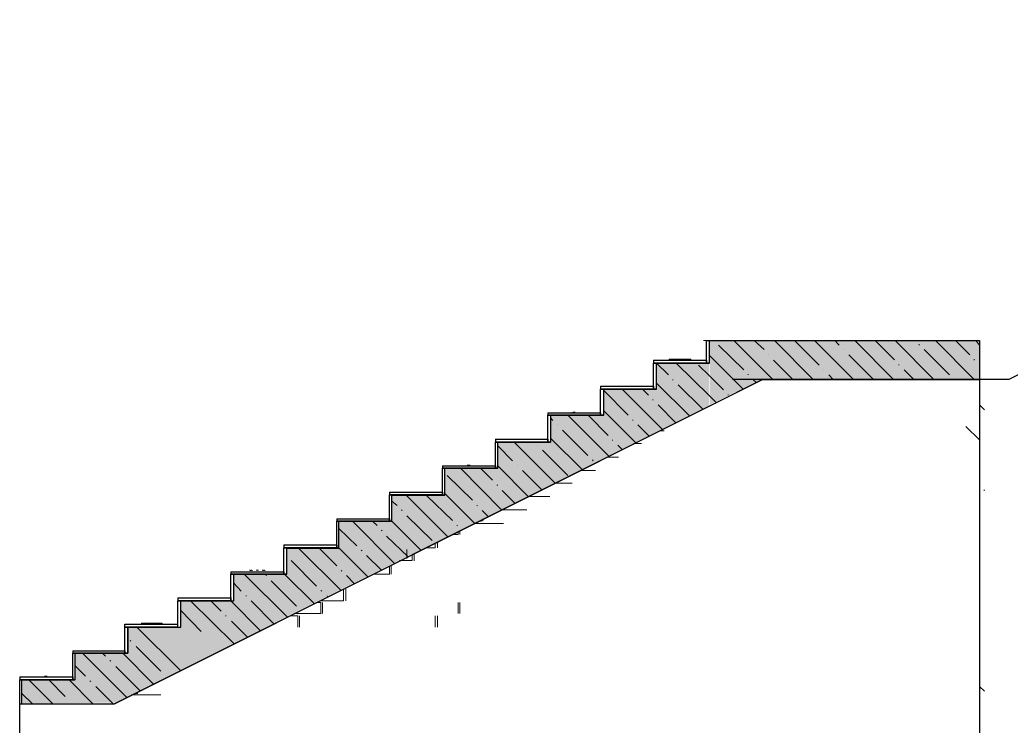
# Model space of a CAD drawing. Header units: millimetres. Extents: x -401725 to 250493, y 305116 to 802890.
# Drawn here: x -375100.369 to -375098.153, y 508949.787 to 508951.366 of the extents above; entities that cross this region are included whole.
import ezdxf

# ---------------------------------------------------------------- set-up
doc = ezdxf.new("R2010")
doc.units = ezdxf.units.MM
doc.layers.add('PDF _Геометрия', color=7, linetype='Continuous', true_color=0x1d1d1d)
doc.layers.add('PDF _Сплошная заливка', color=7, linetype='Continuous', true_color=0xffffff)

msp = doc.modelspace()

# ---------------------------------------------------------------- hatches: boundary and pattern name
at = {"layer": 'PDF _Сплошная заливка', "transparency": 33554559}
for points in [[(-375098.8261, 508950.505), (-375098.8261, 508950.6491), (-375098.224, 508950.6491), (-375098.224, 508950.5633), (-375098.7111, 508950.5633), (-375098.8245, 508950.5067)], [(-375098.9445, 508950.5417), (-375098.9445, 508950.599), (-375098.8274, 508950.599), (-375098.8274, 508950.5033), (-375098.8295, 508950.5033), (-375100.1561, 508949.84), (-375100.3627, 508949.8384), (-375100.3627, 508949.8917), (-375100.2444, 508949.8917), (-375100.2444, 508949.9517), (-375100.1261, 508949.9517), (-375100.1261, 508950.01), (-375100.0078, 508950.01), (-375100.0078, 508950.0684), (-375099.8894, 508950.0684), (-375099.8894, 508950.1283), (-375099.7711, 508950.1283), (-375099.7711, 508950.1867), (-375099.6544, 508950.1867), (-375099.6544, 508950.2467), (-375099.5361, 508950.2467), (-375099.5361, 508950.305), (-375099.4178, 508950.305), (-375099.4178, 508950.365), (-375099.2995, 508950.365), (-375099.2995, 508950.4233), (-375099.1811, 508950.4233), (-375099.1811, 508950.4833), (-375099.0628, 508950.4833), (-375099.0628, 508950.5417)]]:
    msp.add_hatch(color=256, dxfattribs=at).paths.add_polyline_path(points)

# ---------------------------------------------------------------- linework, layer by layer
at = {"color": 7, "lineweight": 30}
for points in [[(-375095.5871, 508951.3657), (-375096.6104, 508951.3659), (-375096.6104, 508951.3374), (-375098.1585, 508950.5625), (-375098.7756, 508950.5623)], [(-375100.369, 508949.6922), (-375100.369, 508949.8373), (-375100.1574, 508949.8373), (-375098.7091, 508950.5622), (-375098.2241, 508950.5622), (-375098.2241, 508949.369)]]:
    msp.add_lwpolyline(points, dxfattribs=at)
at = {"layer": 'PDF _Геометрия', "color": 7, "lineweight": 9}
for points in [[(-375098.8406, 508950.6491), (-375098.8339, 508950.6491)], [(-375098.2239, 508949.7875), (-375098.2239, 508950.5625)], [(-375099.3624, 508950.3707), (-375099.3689, 508950.3707)], [(-375099.8555, 508950.1358), (-375099.8539, 508950.1358)], [(-375099.8539, 508950.1358), (-375099.8555, 508950.1358)], [(-375099.8224, 508950.1357), (-375099.8207, 508950.1357)], [(-375099.8207, 508950.1357), (-375099.8224, 508950.1357)], [(-375100.3075, 508949.8989), (-375100.3141, 508949.8989)]]:
    msp.add_lwpolyline(points, close=True, dxfattribs=at)
at = {"layer": 'PDF _Геометрия', "color": 7, "lineweight": 30}
for points in [[(-375098.224, 508950.6489), (-375098.8341, 508950.6489)], [(-375098.834, 508950.599), (-375098.834, 508950.6489)], [(-375098.8272, 508950.599), (-375098.8272, 508950.6491), (-375098.224, 508950.6491)], [(-375098.8272, 508950.599), (-375098.8272, 508950.6491)], [(-375098.2239, 508950.6491), (-375098.2239, 508950.5625)], [(-375098.9522, 508950.6057), (-375098.9522, 508950.599), (-375098.9456, 508950.599)], [(-375098.9522, 508950.6057), (-375098.8339, 508950.6057)], [(-375098.9522, 508950.5408), (-375098.9522, 508950.599)], [(-375098.8339, 508950.599), (-375098.9522, 508950.599)], [(-375098.9457, 508950.5406), (-375098.9457, 508950.599)], [(-375098.9457, 508950.5406), (-375098.9457, 508950.599), (-375098.8274, 508950.599)], [(-375098.834, 508950.6056), (-375098.834, 508950.599)], [(-375098.8274, 508950.599), (-375098.834, 508950.599)], [(-375099.0707, 508950.5474), (-375099.0707, 508950.5407), (-375099.064, 508950.5407)], [(-375099.0707, 508950.5474), (-375098.9524, 508950.5474)], [(-375098.9522, 508950.5475), (-375098.9522, 508950.5408)], [(-375098.7089, 508950.5623), (-375098.8273, 508950.5025)], [(-375098.2241, 508950.5622), (-375098.7091, 508950.5622)], [(-375099.0707, 508950.4823), (-375099.0707, 508950.5407)], [(-375098.9524, 508950.5407), (-375099.0707, 508950.5407)], [(-375099.0639, 508950.4824), (-375099.0639, 508950.5409)], [(-375099.0639, 508950.4824), (-375099.0639, 508950.5409), (-375098.9456, 508950.5409)], [(-375098.9456, 508950.5408), (-375098.9522, 508950.5408)], [(-375098.8273, 508950.5024), (-375100.1574, 508949.8373)], [(-375099.1888, 508950.4876), (-375099.1888, 508950.4824), (-375099.1821, 508950.4824)], [(-375099.1888, 508950.4876), (-375099.0706, 508950.4876)], [(-375099.1888, 508950.4225), (-375099.1888, 508950.4824)], [(-375099.0706, 508950.4824), (-375099.1888, 508950.4824)], [(-375099.1823, 508950.4224), (-375099.1823, 508950.4823)], [(-375099.1823, 508950.4224), (-375099.1823, 508950.4823), (-375099.0639, 508950.4823)], [(-375099.0707, 508950.4874), (-375099.0707, 508950.4823)], [(-375099.064, 508950.4823), (-375099.0707, 508950.4823)], [(-375099.3057, 508950.4289), (-375099.3057, 508950.4224), (-375099.3007, 508950.4224)], [(-375099.3057, 508950.4289), (-375099.189, 508950.4289)], [(-375099.3057, 508950.364), (-375099.3057, 508950.4224)], [(-375099.189, 508950.4224), (-375099.3056, 508950.4224)], [(-375099.3008, 508950.3639), (-375099.3008, 508950.4223)], [(-375099.3008, 508950.3639), (-375099.3008, 508950.4223), (-375099.1824, 508950.4223)], [(-375099.1888, 508950.4292), (-375099.1888, 508950.4225)], [(-375099.1821, 508950.4225), (-375099.1888, 508950.4225)], [(-375099.4241, 508950.3689), (-375099.4241, 508950.364), (-375099.4191, 508950.364)], [(-375099.4241, 508950.3689), (-375099.3058, 508950.3689)], [(-375099.3057, 508950.369), (-375099.3057, 508950.364)], [(-375099.4241, 508950.3039), (-375099.4241, 508950.364)], [(-375099.3058, 508950.364), (-375099.4241, 508950.364)], [(-375099.4189, 508950.304), (-375099.4189, 508950.3641)], [(-375099.4189, 508950.304), (-375099.4189, 508950.3641), (-375099.3006, 508950.3641)], [(-375099.3007, 508950.364), (-375099.3057, 508950.364)], [(-375099.5423, 508950.3107), (-375099.5423, 508950.3041), (-375099.5373, 508950.3041)], [(-375099.5423, 508950.3107), (-375099.424, 508950.3107)], [(-375099.5423, 508950.2458), (-375099.5423, 508950.3041)], [(-375099.424, 508950.3041), (-375099.5423, 508950.3041)], [(-375099.5374, 508950.2457), (-375099.5374, 508950.304)], [(-375099.5374, 508950.2457), (-375099.5374, 508950.304), (-375099.4191, 508950.304)], [(-375099.4241, 508950.3107), (-375099.4241, 508950.3039)], [(-375099.4191, 508950.3039), (-375099.4241, 508950.3039)], [(-375099.6607, 508950.2506), (-375099.6607, 508950.2456), (-375099.6557, 508950.2456)], [(-375099.6607, 508950.2506), (-375099.5423, 508950.2506)], [(-375099.6607, 508950.1856), (-375099.6607, 508950.2456)], [(-375099.5423, 508950.2456), (-375099.6607, 508950.2456)], [(-375099.6556, 508950.1857), (-375099.6556, 508950.2457)], [(-375099.6556, 508950.1857), (-375099.6556, 508950.2457), (-375099.5372, 508950.2457)], [(-375099.5423, 508950.2508), (-375099.5423, 508950.2458)], [(-375099.5373, 508950.2458), (-375099.5423, 508950.2458)], [(-375099.7789, 508950.1925), (-375099.7789, 508950.1858), (-375099.7722, 508950.1858)], [(-375099.7789, 508950.1925), (-375099.6606, 508950.1925)], [(-375099.6607, 508950.1922), (-375099.6607, 508950.1856)], [(-375099.7789, 508950.1274), (-375099.7789, 508950.1858)], [(-375099.6606, 508950.1858), (-375099.7789, 508950.1858)], [(-375099.7724, 508950.1273), (-375099.7724, 508950.1856)], [(-375099.7724, 508950.1273), (-375099.7724, 508950.1856), (-375099.6557, 508950.1856)], [(-375099.6557, 508950.1856), (-375099.6607, 508950.1856)], [(-375099.8973, 508950.1323), (-375099.8973, 508950.1274), (-375099.8906, 508950.1274)], [(-375099.8973, 508950.1323), (-375099.7791, 508950.1323)], [(-375099.8973, 508950.0672), (-375099.8973, 508950.1274)], [(-375099.7791, 508950.1274), (-375099.8973, 508950.1274)], [(-375099.8906, 508950.0674), (-375099.8906, 508950.1275)], [(-375099.8906, 508950.0674), (-375099.8906, 508950.1275), (-375099.7723, 508950.1275)], [(-375099.7789, 508950.1324), (-375099.7789, 508950.1274)], [(-375099.7722, 508950.1274), (-375099.7789, 508950.1274)], [(-375100.0155, 508950.0742), (-375100.0155, 508950.0675), (-375100.0088, 508950.0675)], [(-375100.0155, 508950.0742), (-375099.8971, 508950.0742)], [(-375100.0155, 508950.0091), (-375100.0155, 508950.0675)], [(-375099.8971, 508950.0675), (-375100.0155, 508950.0675)], [(-375100.009, 508950.009), (-375100.009, 508950.0673)], [(-375100.009, 508950.009), (-375100.009, 508950.0673), (-375099.8906, 508950.0673)], [(-375099.8973, 508950.074), (-375099.8973, 508950.0672)], [(-375099.8906, 508950.0672), (-375099.8973, 508950.0672)], [(-375100.134, 508950.0157), (-375100.0157, 508950.0157)], [(-375100.134, 508950.0091), (-375100.134, 508950.0157)], [(-375100.134, 508949.9507), (-375100.134, 508950.0091), (-375100.1272, 508950.0091)], [(-375100.0157, 508950.0091), (-375100.134, 508950.0091)], [(-375100.1272, 508950.0091), (-375100.1272, 508949.9507), (-375100.1272, 508950.0091), (-375100.0089, 508950.0091)], [(-375100.2505, 508949.9559), (-375100.2505, 508949.9507), (-375100.2456, 508949.9507)], [(-375100.2505, 508949.9559), (-375100.1338, 508949.9559)], [(-375100.2505, 508949.8908), (-375100.2505, 508949.9507)], [(-375100.1338, 508949.9507), (-375100.2505, 508949.9507)], [(-375100.2456, 508949.8907), (-375100.2456, 508949.9507)], [(-375100.2456, 508949.8908), (-375100.2456, 508949.9507), (-375100.1272, 508949.9507)], [(-375100.134, 508949.9558), (-375100.134, 508949.9507)], [(-375100.1272, 508949.9507), (-375100.134, 508949.9507)], [(-375100.369, 508949.8974), (-375100.369, 508949.8907), (-375100.364, 508949.8907)], [(-375100.369, 508949.8974), (-375100.2506, 508949.8974)], [(-375100.369, 508949.8374), (-375100.369, 508949.8907)], [(-375100.2506, 508949.8907), (-375100.369, 508949.8907)], [(-375100.3641, 508949.8373), (-375100.3641, 508949.8907), (-375100.2458, 508949.8907)], [(-375100.3641, 508949.8373), (-375100.3641, 508949.8907)], [(-375100.2505, 508949.8974), (-375100.2505, 508949.8908)], [(-375100.2456, 508949.8908), (-375100.2505, 508949.8908)]]:
    msp.add_lwpolyline(points, dxfattribs=at)
at = {"layer": 'PDF _Геометрия', "lineweight": 9}
for points in [[(-375098.7507, 508950.5839), (-375098.8074, 508950.639)], [(-375098.6858, 508950.5623), (-375098.7724, 508950.6489)], [(-375098.7055, 508950.6291), (-375098.7273, 508950.6491)], [(-375098.5955, 508950.5625), (-375098.6822, 508950.6491)], [(-375098.5824, 508950.594), (-375098.6374, 508950.649)], [(-375098.5055, 508950.5623), (-375098.5923, 508950.6491)], [(-375098.5374, 508950.639), (-375098.5474, 508950.649)], [(-375098.4157, 508950.5623), (-375098.5023, 508950.649)], [(-375098.4138, 508950.6058), (-375098.4572, 508950.649)], [(-375098.3257, 508950.5623), (-375098.4124, 508950.649)], [(-375098.3589, 508950.639), (-375098.3589, 508950.6408)], [(-375098.2356, 508950.5624), (-375098.3222, 508950.649)], [(-375098.2457, 508950.6173), (-375098.2774, 508950.649)], [(-375098.2239, 508950.6391), (-375098.2323, 508950.649)], [(-375098.7522, 508950.5407), (-375098.8273, 508950.6158)], [(-375098.6958, 508950.6173), (-375098.6958, 508950.6173)], [(-375098.5273, 508950.629), (-375098.5273, 508950.629)], [(-375098.4606, 508950.5623), (-375098.5156, 508950.6174)], [(-375098.2906, 508950.5725), (-375098.3472, 508950.6292)], [(-375098.919, 508950.5723), (-375098.9457, 508950.599)], [(-375098.8271, 508950.5257), (-375098.9022, 508950.599)], [(-375098.8273, 508950.5707), (-375098.8522, 508950.5941)], [(-375098.6408, 508950.5623), (-375098.6841, 508950.6057)], [(-375098.404, 508950.594), (-375098.404, 508950.5957)], [(-375098.2356, 508950.6057), (-375098.2356, 508950.6074)], [(-375098.2239, 508950.5941), (-375098.2239, 508950.5941)], [(-375098.7957, 508950.5391), (-375098.8272, 508950.5707)], [(-375098.7406, 508950.5725), (-375098.7406, 508950.574)], [(-375098.5724, 508950.584), (-375098.5724, 508950.584)], [(-375098.5507, 508950.5623), (-375098.5607, 508950.5723)], [(-375098.3707, 508950.5624), (-375098.3923, 508950.5841)], [(-375098.8724, 508950.4807), (-375098.9457, 508950.5539)], [(-375098.909, 508950.5607), (-375098.909, 508950.5623)], [(-375098.8424, 508950.4957), (-375098.8973, 508950.5506)], [(-375098.7223, 508950.5558), (-375098.7289, 508950.5608)], [(-375099.009, 508950.4824), (-375099.0639, 508950.5375)], [(-375098.9323, 508950.4507), (-375099.0223, 508950.5407)], [(-375098.9639, 508950.5275), (-375098.9772, 508950.5408)], [(-375098.8122, 508950.5107), (-375098.8272, 508950.5257)], [(-375098.7857, 508950.5274), (-375098.7857, 508950.5289)], [(-375098.9538, 508950.5158), (-375098.9538, 508950.5176)], [(-375098.9025, 508950.4657), (-375098.9424, 508950.5056)], [(-375098.2123, 508950.4942), (-375098.2239, 508950.5058)], [(-375099.0524, 508950.3907), (-375099.144, 508950.4823)], [(-375099.054, 508950.4374), (-375099.0989, 508950.4823)], [(-375098.9922, 508950.4208), (-375099.0639, 508950.4925)], [(-375099.1774, 508950.4707), (-375099.1823, 508950.4756)], [(-375099.1674, 508950.4607), (-375099.1674, 508950.4607)], [(-375098.9989, 508950.4707), (-375098.9989, 508950.4724)], [(-375098.9623, 508950.4358), (-375098.9873, 508950.4607)], [(-375099.099, 508950.3923), (-375099.1557, 508950.449)], [(-375099.2674, 508950.3806), (-375099.3008, 508950.414)], [(-375099.1725, 508950.3306), (-375099.2641, 508950.4222)], [(-375099.2122, 508950.4158), (-375099.2122, 508950.4158)], [(-375099.1123, 508950.3607), (-375099.1823, 508950.4307)], [(-375099.044, 508950.4257), (-375099.044, 508950.4273)], [(-375099.0223, 508950.4057), (-375099.0324, 508950.4157)], [(-375099.1439, 508950.3474), (-375099.2005, 508950.4042)], [(-375099.2324, 508950.3006), (-375099.3008, 508950.3689)], [(-375099.2573, 508950.3707), (-375099.2573, 508950.3707)], [(-375099.0873, 508950.3807), (-375099.0889, 508950.3825)], [(-375099.3574, 508950.2922), (-375099.4141, 508950.3473)], [(-375099.2922, 508950.2708), (-375099.3839, 508950.3641)], [(-375099.3124, 508950.3373), (-375099.3391, 508950.364)], [(-375099.2022, 508950.3157), (-375099.2456, 508950.3591)], [(-375099.3008, 508950.3257), (-375099.3024, 508950.3257)], [(-375099.4123, 508950.2107), (-375099.5056, 508950.304)], [(-375099.4021, 508950.2474), (-375099.4589, 508950.3024)], [(-375099.3523, 508950.2408), (-375099.4189, 508950.3074)], [(-375099.2623, 508950.2857), (-375099.2907, 508950.314)], [(-375098.2124, 508950.3139), (-375098.2141, 508950.3156)], [(-375099.5258, 508950.2806), (-375099.5374, 508950.2906)], [(-375099.3456, 508950.2808), (-375099.3472, 508950.2808)], [(-375099.514, 508950.2691), (-375099.5156, 508950.2707)], [(-375099.4473, 508950.2024), (-375099.504, 508950.2574)], [(-375099.3222, 508950.2558), (-375099.3355, 508950.2692)], [(-375099.5307, 508950.1506), (-375099.6257, 508950.2456)], [(-375099.5705, 508950.2358), (-375099.5806, 508950.2458)], [(-375099.4724, 508950.1806), (-375099.5374, 508950.2457)], [(-375099.3907, 508950.2357), (-375099.3923, 508950.2357)], [(-375099.6155, 508950.1907), (-375099.6556, 508950.2292)], [(-375099.5591, 508950.224), (-375099.5607, 508950.2256)], [(-375099.5007, 508950.1656), (-375099.5491, 508950.2123)], [(-375099.7724, 508950.169), (-375099.7724, 508950.169)], [(-375099.6508, 508950.0906), (-375099.7458, 508950.1855)], [(-375099.6607, 508950.1456), (-375099.7007, 508950.1857)], [(-375099.5905, 508950.1208), (-375099.6556, 508950.1857)], [(-375099.604, 508950.179), (-375099.6056, 508950.1808)], [(-375099.5605, 508950.1358), (-375099.5939, 508950.1691)], [(-375099.7057, 508950.1007), (-375099.7623, 508950.1574)], [(-375099.7706, 508950.0308), (-375099.8672, 508950.1274)], [(-375099.8175, 508950.1239), (-375099.8191, 508950.1239)], [(-375099.7105, 508950.0607), (-375099.7773, 508950.1274)], [(-375099.6491, 508950.134), (-375099.6507, 508950.1356)], [(-375099.6207, 508950.1058), (-375099.639, 508950.1241)], [(-375099.8739, 508950.0891), (-375099.8906, 508950.1074)], [(-375099.7507, 508950.0556), (-375099.8074, 508950.1123)], [(-375099.8623, 508950.079), (-375099.8639, 508950.079)], [(-375099.6941, 508950.089), (-375099.6958, 508950.0906)], [(-375099.6806, 508950.0757), (-375099.6822, 508950.0791)], [(-375099.8906, 508949.9724), (-375099.9873, 508950.0674)], [(-375099.9188, 508950.0442), (-375099.9422, 508950.0674)], [(-375099.8307, 508950.0006), (-375099.8973, 508950.0673)], [(-375099.8005, 508950.0157), (-375099.8522, 508950.0674)], [(-375099.9639, 508949.999), (-375100.009, 508950.0457)], [(-375099.9074, 508950.034), (-375099.909, 508950.034)], [(-375099.8608, 508949.9873), (-375099.8957, 508950.0222)], [(-375100.0107, 508949.9124), (-375100.1073, 508950.0091)], [(-375100.1206, 508949.9774), (-375100.1223, 508949.979)], [(-375100.1307, 508949.8522), (-375100.2291, 508949.9506)], [(-375100.1774, 508949.9441), (-375100.184, 508949.9507)], [(-375100.0706, 508949.8824), (-375100.1388, 508949.9507)], [(-375100.0541, 508949.9107), (-375100.109, 508949.9658)], [(-375100.2223, 508949.899), (-375100.2456, 508949.9225)], [(-375100.1657, 508949.9324), (-375100.1674, 508949.934)], [(-375100.1007, 508949.8672), (-375100.1541, 508949.9206)], [(-375100.2955, 508949.8375), (-375100.3489, 508949.8909)], [(-375100.2673, 508949.854), (-375100.304, 508949.8907)], [(-375100.2056, 508949.8374), (-375100.2589, 508949.8907)], [(-375100.2106, 508949.8874), (-375100.2122, 508949.889)], [(-375100.3407, 508949.8373), (-375100.3641, 508949.8607)], [(-375100.1606, 508949.8375), (-375100.1989, 508949.8758)], [(-375098.2123, 508949.8657), (-375098.2239, 508949.8758)]]:
    msp.add_lwpolyline(points, dxfattribs=at)
at = {"layer": 'PDF _Геометрия', "color": 7, "lineweight": 9}
for points in [[(-375098.8688, 508950.6075), (-375098.9172, 508950.6075), (-375098.9172, 508950.6058)], [(-375098.8691, 508950.6055), (-375098.8691, 508950.6073)], [(-375098.2239, 508950.5625), (-375098.2239, 508950.4275), (-375098.2239, 508950.3807)], [(-375099.1323, 508950.4889), (-375099.1274, 508950.4889)], [(-375099.504, 508950.1624), (-375099.504, 508950.1824)], [(-375099.8555, 508950.1358), (-375099.8555, 508950.1358)], [(-375099.8555, 508950.1358), (-375099.8555, 508950.1358)], [(-375099.8555, 508950.1358), (-375099.8555, 508950.1358)], [(-375099.8555, 508950.1358), (-375099.8555, 508950.1358)], [(-375099.8555, 508950.1358), (-375099.8555, 508950.1358)], [(-375099.8555, 508950.1358), (-375099.8555, 508950.1358)], [(-375099.8555, 508950.1358), (-375099.8555, 508950.1358)], [(-375099.8555, 508950.1358), (-375099.8555, 508950.1358)], [(-375099.8555, 508950.1358), (-375099.8555, 508950.1358)], [(-375099.8539, 508950.1357), (-375099.8539, 508950.1357)], [(-375099.8539, 508950.1357), (-375099.8522, 508950.1357)], [(-375099.8522, 508950.1357), (-375099.8539, 508950.1357)], [(-375099.8539, 508950.1357), (-375099.8539, 508950.1357)], [(-375099.8522, 508950.1358), (-375099.8522, 508950.1358)], [(-375099.8522, 508950.1358), (-375099.8506, 508950.1358)], [(-375099.8506, 508950.1358), (-375099.8522, 508950.1358)], [(-375099.8522, 508950.1358), (-375099.8522, 508950.1358)], [(-375099.8506, 508950.1357), (-375099.8506, 508950.1357)], [(-375099.8506, 508950.1357), (-375099.849, 508950.1357)], [(-375099.849, 508950.1357), (-375099.8506, 508950.1357)], [(-375099.8506, 508950.1357), (-375099.8506, 508950.1357)], [(-375099.849, 508950.1358), (-375099.849, 508950.1358)], [(-375099.849, 508950.1358), (-375099.849, 508950.1358)], [(-375099.849, 508950.1358), (-375099.849, 508950.1358)], [(-375099.849, 508950.1358), (-375099.849, 508950.1358)], [(-375099.849, 508950.1358), (-375099.849, 508950.1358)], [(-375099.849, 508950.1358), (-375099.849, 508950.1358)], [(-375099.849, 508950.1358), (-375099.849, 508950.1358)], [(-375099.849, 508950.1358), (-375099.849, 508950.1358)], [(-375099.849, 508950.1358), (-375099.849, 508950.1358)], [(-375099.849, 508950.1358), (-375099.849, 508950.1358)], [(-375099.849, 508950.1358), (-375099.849, 508950.1358)], [(-375099.849, 508950.1358), (-375099.849, 508950.1358)], [(-375099.849, 508950.1358), (-375099.849, 508950.1358)], [(-375099.8406, 508950.1358), (-375099.8355, 508950.1358)], [(-375099.8273, 508950.1358), (-375099.8273, 508950.1358)], [(-375099.8273, 508950.1358), (-375099.8273, 508950.1358)], [(-375099.8273, 508950.1358), (-375099.8273, 508950.1358)], [(-375099.8273, 508950.1358), (-375099.8273, 508950.1358)], [(-375099.8273, 508950.1358), (-375099.8273, 508950.1358)], [(-375099.8273, 508950.1358), (-375099.8273, 508950.1358)], [(-375099.8273, 508950.1358), (-375099.8273, 508950.1358)], [(-375099.8273, 508950.1358), (-375099.8256, 508950.1358)], [(-375099.8256, 508950.1358), (-375099.8273, 508950.1358)], [(-375099.8273, 508950.1358), (-375099.8273, 508950.1358)], [(-375099.8273, 508950.1358), (-375099.8273, 508950.1358)], [(-375099.8273, 508950.1358), (-375099.8273, 508950.1358)], [(-375099.8273, 508950.1358), (-375099.8273, 508950.1358)], [(-375099.8273, 508950.1358), (-375099.8273, 508950.1358)], [(-375099.8273, 508950.1358), (-375099.8273, 508950.1358)], [(-375099.8256, 508950.1357), (-375099.8256, 508950.1357)], [(-375099.8256, 508950.1357), (-375099.824, 508950.1357)], [(-375099.824, 508950.1357), (-375099.8256, 508950.1357)], [(-375099.8256, 508950.1357), (-375099.8256, 508950.1357)], [(-375099.824, 508950.1358), (-375099.824, 508950.1358)], [(-375099.824, 508950.1358), (-375099.8224, 508950.1358)], [(-375099.8224, 508950.1358), (-375099.824, 508950.1358)], [(-375099.824, 508950.1358), (-375099.824, 508950.1358)], [(-375099.8224, 508950.1357), (-375099.8224, 508950.1357)], [(-375099.8224, 508950.1357), (-375099.8224, 508950.1357)], [(-375099.8207, 508950.1355), (-375099.8207, 508950.1355)], [(-375099.8207, 508950.1355), (-375099.8207, 508950.1355)], [(-375099.8207, 508950.1355), (-375099.8207, 508950.1355)], [(-375099.8207, 508950.1355), (-375099.8207, 508950.1355)], [(-375099.8207, 508950.1355), (-375099.8207, 508950.1355)], [(-375099.8207, 508950.1355), (-375099.8207, 508950.1355)], [(-375099.8207, 508950.1355), (-375099.8207, 508950.1355)], [(-375099.8207, 508950.1355), (-375099.8207, 508950.1355)], [(-375099.8207, 508950.1355), (-375099.8207, 508950.1355)], [(-375100.0506, 508950.0174), (-375100.0973, 508950.0174), (-375100.0973, 508950.0158)], [(-375100.0506, 508950.0158), (-375100.0506, 508950.0174)]]:
    msp.add_lwpolyline(points, dxfattribs=at)
at = {"layer": 'PDF _Геометрия', "color": 253, "lineweight": 9, "true_color": 0xaeadac}
for points in [[(-375099.134, 508950.4874), (-375099.134, 508950.489)], [(-375099.1291, 508950.4872), (-375099.1291, 508950.489)], [(-375098.8771, 508950.4774), (-375098.8789, 508950.4774)], [(-375098.9289, 508950.4474), (-375098.9373, 508950.4474)], [(-375098.979, 508950.419), (-375098.9973, 508950.419)], [(-375099.0307, 508950.3889), (-375099.0557, 508950.3889)], [(-375099.0821, 508950.3591), (-375099.1139, 508950.3591)], [(-375099.134, 508950.3308), (-375099.1739, 508950.3308)], [(-375099.184, 508950.3007), (-375099.2323, 508950.3007)], [(-375099.2357, 508950.2706), (-375099.2923, 508950.2706)], [(-375099.2875, 508950.2406), (-375099.3507, 508950.2406)], [(-375099.3374, 508950.2458), (-375099.3423, 508950.2458)], [(-375099.3372, 508950.2458), (-375099.3372, 508950.2475)], [(-375099.3339, 508950.2458), (-375099.3339, 508950.2508)], [(-375099.389, 508950.2157), (-375099.4024, 508950.2157)], [(-375099.3891, 508950.2156), (-375099.3891, 508950.2222)], [(-375099.3855, 508950.2159), (-375099.3855, 508950.2241)], [(-375099.4407, 508950.1858), (-375099.4407, 508950.1973)], [(-375099.4355, 508950.1857), (-375099.4355, 508950.1991)], [(-375099.4923, 508950.1574), (-375099.4923, 508950.1708)], [(-375099.4874, 508950.1573), (-375099.4874, 508950.1723)], [(-375099.4405, 508950.1858), (-375099.4605, 508950.1858)], [(-375099.5423, 508950.1273), (-375099.5423, 508950.1457)], [(-375099.539, 508950.1273), (-375099.539, 508950.1474)], [(-375099.4923, 508950.1574), (-375099.5205, 508950.1574)], [(-375099.8973, 508950.0973), (-375099.8973, 508950.1239)], [(-375099.5422, 508950.1275), (-375099.5789, 508950.1275)], [(-375099.6455, 508950.0941), (-375099.6455, 508950.0941)], [(-375099.6455, 508950.0675), (-375099.6455, 508950.0941)], [(-375099.6406, 508950.0674), (-375099.6406, 508950.094)], [(-375099.6955, 508950.064), (-375099.7055, 508950.064)], [(-375099.6458, 508950.0673), (-375099.6974, 508950.0673)], [(-375099.6958, 508950.039), (-375099.6958, 508950.064)], [(-375099.6922, 508950.039), (-375099.6922, 508950.064)], [(-375099.3891, 508950.039), (-375099.3891, 508950.064)], [(-375099.3855, 508950.0391), (-375099.3855, 508950.0641)], [(-375099.7474, 508950.0341), (-375099.764, 508950.0341)], [(-375099.6955, 508950.0391), (-375099.7555, 508950.0391)], [(-375099.7474, 508950.009), (-375099.7474, 508950.0339)], [(-375099.7439, 508950.0091), (-375099.7439, 508950.0341)], [(-375099.4407, 508950.009), (-375099.4407, 508950.034)], [(-375099.4355, 508950.0091), (-375099.4355, 508950.0342)], [(-375100.0541, 508949.8574), (-375100.119, 508949.8574)], [(-375100.1057, 508949.8608), (-375100.1106, 508949.8608)], [(-375100.1057, 508949.8606), (-375100.1057, 508949.8639)]]:
    msp.add_lwpolyline(points, dxfattribs=at)
at = {"layer": 'PDF _Геометрия', "color": 7, "lineweight": 18}
msp.add_lwpolyline([(-375098.2241, 508950.4272), (-375098.254, 508950.4573)], dxfattribs=at)

doc.saveas('drawing.dxf')
